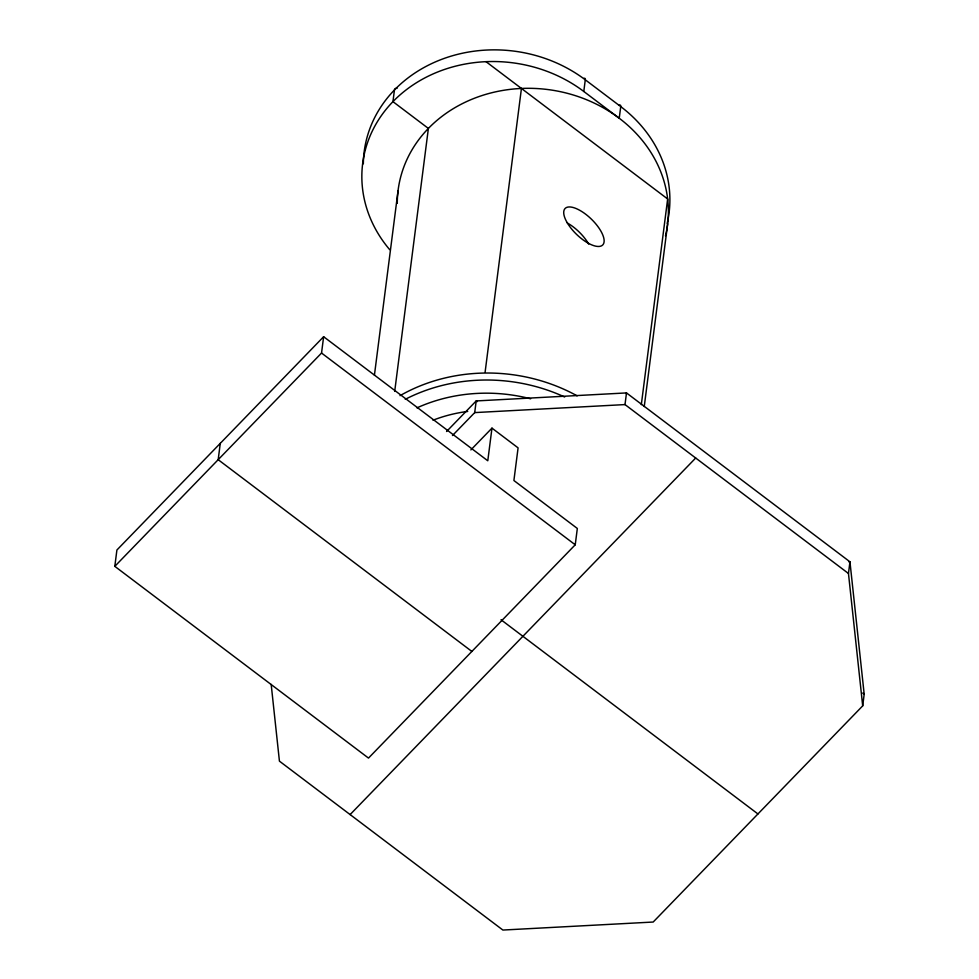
<?xml version="1.0" encoding="UTF-8"?>
<svg xmlns="http://www.w3.org/2000/svg" width="979" height="979" viewBox="0 0 979 979"><rect width="100%" height="100%" fill="white"/><g stroke="black" fill="none" stroke-linecap="round" stroke-linejoin="round"><path stroke-width="1.47" d="M114.812 566.339L116.905 550.014L323.633 336.715L487.787 460.779L491.972 428.129L518.087 447.868L513.902 480.518L577.329 528.464L575.236 544.789L368.496 758.089L114.812 566.339L321.54 353.04L323.633 336.715M220.275 443.365L218.182 459.689L471.866 651.439M374.419 375.214L398.025 190.978M394.696 391.392L428.386 128.433L392.946 101.645L394.439 89.982A9.704 3.94 44.1 0 1 397.046 88.33M452.482 435.533L474.705 412.6L476.198 400.937L626.499 392.922L849.956 561.824L864.188 694.209L862.695 705.871L653.189 922.034L502.888 930.05L279.431 761.148L271.183 684.419M485.131 371.983L521.44 88.453M363.344 163.823A135.812 118.789 7.3 0 1 441.725 59.327A135.812 118.789 7.3 0 1 585.283 79.801L620.735 106.589L619.242 118.251L583.79 91.463L585.283 79.801A9.704 2.57 -52.9 0 0 583.9 78.357M862.695 705.871L848.463 573.486L625.006 404.584L626.499 392.922L626.07 393.619M641.318 404.645L667.654 198.97L486 61.665M644.255 406.542L667.666 223.799M848.463 573.486L849.956 561.824L848.634 561.726M446.571 431.506L476.198 400.937L477.262 401.635M470.875 449.899L491.972 428.129M350.115 814.577L695.702 458.013M474.705 412.6L625.006 404.584M321.54 353.04L575.236 544.789M501.028 619.756L757.942 813.953M862.744 693.034L864.188 694.209M397.278 203.338A135.812 118.789 7.3 0 1 546.894 89.432A135.812 118.789 7.3 0 1 665.487 235.866M667.164 223.445A135.812 118.789 7.3 0 0 620.735 106.589A9.704 2.57 -52.9 0 0 618.912 105.316M389.666 249.633A135.812 118.789 7.3 0 1 403.421 92.038A135.812 118.789 7.3 0 1 583.79 91.463M432.999 420.224A135.812 118.789 7.3 0 1 467.717 411.425M400.019 395.663A164.925 144.243 7.3 0 1 577.157 395.859M405.269 399.31A164.925 144.243 7.3 0 1 564.663 397.009M416.944 407.864A155.233 135.775 7.3 0 1 530.618 398.796M567.453 223.077A26.188 10.622 44.1 0 1 588.673 244.089M567.135 222.6A26.188 10.622 44.1 0 0 602.061 245.509A26.188 10.622 44.1 0 0 582.578 212.027A26.188 10.622 44.1 0 0 567.135 222.6"/></g></svg>
